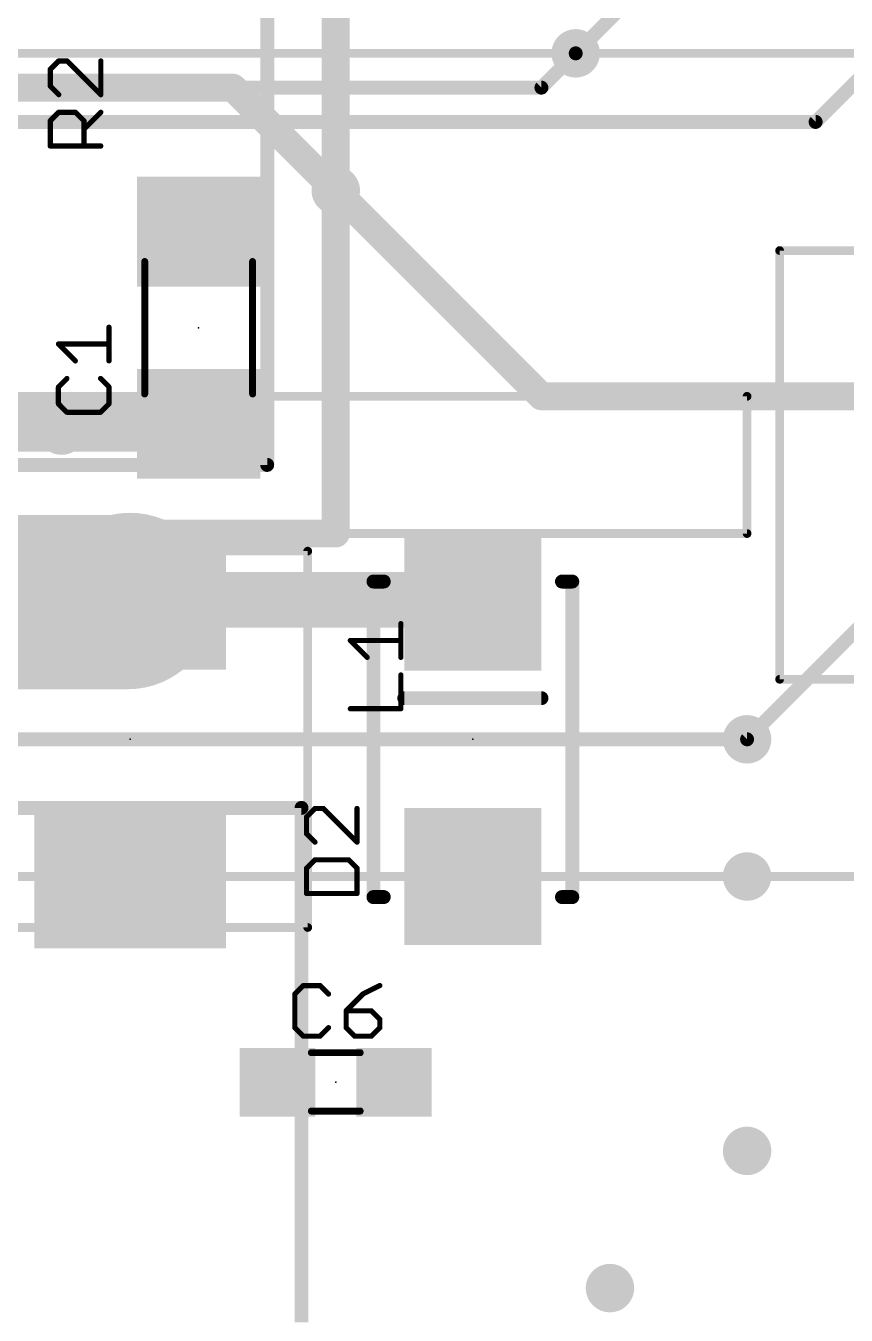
# Model space of a CAD drawing. Extents: x -1 to 111, y 0 to 43.
# Drawn here: x 68.48 to 80.45, y 9.6 to 28.4 of the extents above; entities that cross this region are included whole.
import ezdxf

# ---------------------------------------------------------------- set-up
doc = ezdxf.new("R2010")
doc.units = 0
for name, color, linetype in [('1', 22, 'CONTINUOUS'), ('15', 4, 'CONTINUOUS'), ('16', 175, 'CONTINUOUS'), ('18', 82, 'CONTINUOUS'), ('21', 253, 'CONTINUOUS'), ('22', 253, 'CONTINUOUS'), ('23', 7, 'CONTINUOUS'), ('25', 253, 'CONTINUOUS'), ('51', 253, 'CONTINUOUS')]:
    doc.layers.add(name, color=color, linetype=linetype)

# ---------------------------------------------------------------- blocks, each defined once
blk = doc.blocks.new('RECT')
blk.add_solid([(-0.5, -0.5), (0.5, -0.5), (-0.5, 0.5), (0.5, 0.5)])
blk = doc.blocks.new('ROUNDV')
at = {"const_width": 0.5}
blk.add_lwpolyline([(0, -0.25, 1), (0, 0.25, 1), (0, -0.25)], format="xyb", dxfattribs=at)

msp = doc.modelspace()

# ---------------------------------------------------------------- linework, layer by layer
at = {"layer": '1'}
for points, const_width in [([(76.5, 28), (77.65, 29.15)], 0.2032), ([(67.85, 27.5), (71.5, 27.5)], 0.4064), ([(71.5, 27.5), (73, 26)], 0.4064), ([(87.35, 26.35), (79, 18)], 0.2032), ([(71, 22.6), (66.1, 22.6)], 0.8128), ([(69.968, 20), (67, 20)], 2.54), ([(70, 20.032), (69.968, 20)], 2.54), ([(70, 20.032), (74.968, 20.032)], 0.8128), ([(74.968, 20.032), (75, 20)], 0.8128), ([(72.5, 17), (68, 17)], 0.2032), ([(72.5, 9.5), (72.5, 17)], 0.2032)]:
    msp.add_lwpolyline(points, dxfattribs=dict(at, const_width=const_width))
for points, const_width in [([(76.4641, 28.0359, 1), (76.5359, 27.9641)], 0.1016), ([(71.5718, 27.5718, 1), (71.4282, 27.4282)], 0.2032), ([(71.5, 27.3984, 1), (71.5, 27.6016)], 0.2032), ([(72.9282, 25.9282, 1), (73.0718, 26.0718)], 0.2032), ([(71, 22.3968, 1), (71, 22.8032)], 0.4064), ([(70.449, 19.583, 1), (69.551, 20.481)], 1.27), ([(69.968, 19.365, 1), (69.968, 20.635)], 1.27), ([(69.519, 20.449, 1), (70.417, 19.551)], 1.27), ([(70, 20.2352, 1), (70, 19.8288)], 0.4064), ([(75.1117, 20.1757, 1), (74.8243, 19.8883)], 0.4064), ([(74.8563, 19.8563, 1), (75.1437, 20.1437)], 0.4064), ([(74.968, 19.8288, 1), (74.968, 20.2352)], 0.4064), ([(78.9641, 18.0359, 1), (79.0359, 17.9641)], 0.1016), ([(72.5508, 17, 1), (72.4492, 17)], 0.1016), ([(72.5, 16.9492, 1), (72.5, 17.0508)], 0.1016)]:
    msp.add_lwpolyline(points, format="xyb", dxfattribs=dict(at, const_width=const_width))
at = {"layer": '15'}
for points, const_width in [([(73, 31), (73, 21)], 0.4064), ([(72, 30), (72, 22)], 0.2032), ([(72, 22), (30.5, 22)], 0.2032), ([(73, 21), (29, 21)], 0.4064)]:
    msp.add_lwpolyline(points, dxfattribs=dict(at, const_width=const_width))
for points, const_width in [([(71.9492, 22, 1), (72.0508, 22)], 0.1016), ([(72, 21.9492, 1), (72, 22.0508)], 0.1016), ([(72.8984, 21, 1), (73.1016, 21)], 0.2032), ([(73, 20.8984, 1), (73, 21.1016)], 0.2032)]:
    msp.add_lwpolyline(points, format="xyb", dxfattribs=dict(at, const_width=const_width))
at = {"layer": '16'}
for points, const_width in [([(80, 27), (82, 29)], 0.2032), ([(76, 27.5), (76.5, 28)], 0.2032), ([(63.5, 27.5), (76, 27.5)], 0.2032), ([(64, 27), (80, 27)], 0.2032), ([(73, 26), (76, 23)], 0.4064), ([(76, 23), (86, 23)], 0.4064), ([(79, 18), (64, 18)], 0.2032)]:
    msp.add_lwpolyline(points, dxfattribs=dict(at, const_width=const_width))
for points, const_width in [([(76.5359, 27.9641, 1), (76.4641, 28.0359)], 0.1016), ([(75.9641, 27.5359, 1), (76.0359, 27.4641)], 0.1016), ([(76, 27.4492, 1), (76, 27.5508)], 0.1016), ([(79.9641, 27.0359, 1), (80.0359, 26.9641)], 0.1016), ([(80, 26.9492, 1), (80, 27.0508)], 0.1016), ([(73.0718, 26.0718, 1), (72.9282, 25.9282)], 0.2032), ([(76, 23.1016, 1), (76, 22.8984)], 0.2032), ([(75.9282, 22.9282, 1), (76.0718, 23.0718)], 0.2032), ([(79, 17.9492, 1), (79, 18.0508)], 0.1016)]:
    msp.add_lwpolyline(points, format="xyb", dxfattribs=dict(at, const_width=const_width))
at = {"layer": '21'}
for points, const_width in [([(67.4092, 20.7432), (72.5908, 20.7432)], 0.127), ([(72.5908, 20.7432), (72.5908, 15.2568)], 0.127), ([(73.55, 15.7), (73.55, 20.3)], 0.2032), ([(73.55, 20.3), (73.7, 20.3)], 0.2032), ([(76.3, 20.3), (76.45, 20.3)], 0.2032), ([(76.45, 20.3), (76.45, 15.7)], 0.2032), ([(73.9497, 19.1947), (73.9497, 19.6862)], 0.0762), ([(73.4582, 19.1947), (73.2125, 19.4404)], 0.0762), ([(73.2125, 19.4404), (73.9497, 19.4404)], 0.0762), ([(73.9497, 18.4463), (73.9497, 18.9378)], 0.0762), ([(74, 18.6), (76, 18.6)], 0.2032), ([(73.2125, 18.4463), (73.9497, 18.4463)], 0.0762), ([(73.7, 15.7), (73.55, 15.7)], 0.2032), ([(76.45, 15.7), (76.3, 15.7)], 0.2032), ([(72.5908, 15.2568), (67.4092, 15.2568)], 0.127)]:
    msp.add_lwpolyline(points, dxfattribs=dict(at, const_width=const_width))
for points, const_width in [([(72.6226, 20.7432, 1), (72.559, 20.7432)], 0.0635), ([(72.5908, 20.7115, 1), (72.5908, 20.775)], 0.0635), ([(73.6008, 20.3, 1), (73.4992, 20.3)], 0.1016), ([(73.55, 20.3508, 1), (73.55, 20.2492)], 0.1016), ([(73.7, 20.2492, 1), (73.7, 20.3508)], 0.1016), ([(76.3, 20.3508, 1), (76.3, 20.2492)], 0.1016), ([(76.5008, 20.3, 1), (76.3992, 20.3)], 0.1016), ([(76.45, 20.2492, 1), (76.45, 20.3508)], 0.1016), ([(73.9688, 19.6862, 1), (73.9307, 19.6862)], 0.0381), ([(73.2259, 19.4539, 1), (73.199, 19.427)], 0.0381), ([(73.2125, 19.4595, 1), (73.2125, 19.4214)], 0.0381), ([(73.9497, 19.4214, 1), (73.9497, 19.4595)], 0.0381), ([(73.4447, 19.1812, 1), (73.4717, 19.2082)], 0.0381), ([(73.9307, 19.1947, 1), (73.9688, 19.1947)], 0.0381), ([(73.9688, 18.9378, 1), (73.9307, 18.9378)], 0.0381), ([(74, 18.6508, 1), (74, 18.5492)], 0.1016), ([(76, 18.5492, 1), (76, 18.6508)], 0.1016), ([(73.2125, 18.4653, 1), (73.2125, 18.4272)], 0.0381), ([(73.9307, 18.4463, 1), (73.9688, 18.4463)], 0.0381), ([(73.9497, 18.4272, 1), (73.9497, 18.4653)], 0.0381), ([(73.55, 15.7508, 1), (73.55, 15.6492)], 0.1016), ([(73.7, 15.6492, 1), (73.7, 15.7508)], 0.1016), ([(76.3, 15.7508, 1), (76.3, 15.6492)], 0.1016), ([(76.45, 15.6492, 1), (76.45, 15.7508)], 0.1016), ([(73.4992, 15.7, 1), (73.6008, 15.7)], 0.1016), ([(76.3992, 15.7, 1), (76.5008, 15.7)], 0.1016), ([(72.559, 15.2568, 1), (72.6226, 15.2568)], 0.0635), ([(72.5908, 15.225, 1), (72.5908, 15.2886)], 0.0635)]:
    msp.add_lwpolyline(points, format="xyb", dxfattribs=dict(at, const_width=const_width))
at = {"layer": '22', "const_width": 0.127}
for points in [[(91, 28), (19, 28)], [(85.725, 25.125), (79.475, 25.125)], [(79.475, 25.125), (79.475, 18.875)], [(79, 23), (31, 23)], [(79, 21), (79, 23)], [(31, 21), (79, 21)], [(79.475, 18.875), (85.725, 18.875)], [(19, 16), (91, 16)]]:
    msp.add_lwpolyline(points, dxfattribs=at)
at = {"layer": '22', "const_width": 0.0635}
for points in [[(79.5068, 25.125, 1), (79.4433, 25.125)], [(79.475, 25.1567, 1), (79.475, 25.0933)], [(79.0318, 23, 1), (78.9682, 23)], [(79, 22.9683, 1), (79, 23.0317)], [(79, 20.9683, 1), (79, 21.0317)], [(78.9682, 21, 1), (79.0318, 21)], [(79.475, 18.9067, 1), (79.475, 18.8433)], [(79.4433, 18.875, 1), (79.5068, 18.875)]]:
    msp.add_lwpolyline(points, format="xyb", dxfattribs=at)
at = {"layer": '23'}
for p in [(71, 24), (70, 18), (75, 18), (73, 13)]:
    msp.add_point(p, dxfattribs=at)
at = {"layer": '25', "const_width": 0.0762}
for points in [[(68.9585, 27.889), (68.8357, 27.7661)], [(69.0814, 27.889), (68.9585, 27.889)], [(69.5729, 27.3975), (69.0814, 27.889)], [(69.5729, 27.889), (69.5729, 27.3975)], [(68.8357, 27.7661), (68.8357, 27.5204)], [(68.8357, 27.5204), (68.9585, 27.3975)], [(68.8357, 27.0177), (68.9585, 27.1406)], [(68.9585, 27.1406), (69.2043, 27.1406)], [(69.2043, 27.1406), (69.3272, 27.0177)], [(69.3272, 26.8948), (69.5729, 27.1406)], [(68.8357, 26.6491), (68.8357, 27.0177)], [(69.3272, 27.0177), (69.3272, 26.6491)], [(69.5729, 26.6491), (68.8357, 26.6491)], [(69.6919, 23.5165), (69.6919, 24.008)], [(69.2004, 23.5165), (68.9547, 23.7623)], [(68.9547, 23.7623), (69.6919, 23.7623)], [(69.0775, 23.2596), (68.9547, 23.1367)], [(68.9547, 23.1367), (68.9547, 22.891)], [(69.6919, 23.1367), (69.569, 23.2596)], [(69.6919, 22.891), (69.6919, 23.1367)], [(68.9547, 22.891), (69.0775, 22.7681)], [(69.0775, 22.7681), (69.569, 22.7681)], [(69.569, 22.7681), (69.6919, 22.891)], [(72.6965, 16.992), (72.5737, 16.8691)], [(72.8194, 16.992), (72.6965, 16.992)], [(73.3109, 16.5005), (72.8194, 16.992)], [(73.3109, 16.992), (73.3109, 16.5005)], [(72.5737, 16.8691), (72.5737, 16.6234)], [(72.5737, 16.6234), (72.6965, 16.5005)], [(72.6965, 16.2436), (72.5737, 16.1207)], [(73.188, 16.2436), (72.6965, 16.2436)], [(73.3109, 16.1207), (73.188, 16.2436)], [(72.5737, 16.1207), (72.5737, 15.7521)], [(73.3109, 15.7521), (73.3109, 16.1207)], [(72.5737, 15.7521), (73.3109, 15.7521)], [(72.526, 14.4103), (72.4031, 14.2875)], [(72.4031, 14.2875), (72.4031, 13.796)], [(72.7717, 14.4103), (72.526, 14.4103)], [(72.8946, 14.2875), (72.7717, 14.4103)], [(73.3973, 14.2875), (73.1515, 14.0417)], [(73.643, 14.4103), (73.3973, 14.2875)], [(73.1515, 14.0417), (73.1515, 13.796)], [(73.5201, 14.0417), (73.1515, 14.0417)], [(73.643, 13.9188), (73.5201, 14.0417)], [(73.643, 13.796), (73.643, 13.9188)], [(72.4031, 13.796), (72.526, 13.6731)], [(72.7717, 13.6731), (72.8946, 13.796)], [(73.1515, 13.796), (73.2744, 13.6731)], [(73.5201, 13.6731), (73.643, 13.796)], [(72.526, 13.6731), (72.7717, 13.6731)], [(73.2744, 13.6731), (73.5201, 13.6731)]]:
    msp.add_lwpolyline(points, dxfattribs=at)
at = {"layer": '25', "const_width": 0.0381}
for points in [[(68.9585, 27.9081, 1), (68.9585, 27.87)], [(68.972, 27.8755, 1), (68.9451, 27.9025)], [(69.0949, 27.9025, 1), (69.0679, 27.8755)], [(69.0814, 27.87, 1), (69.0814, 27.9081)], [(69.5919, 27.889, 1), (69.5539, 27.889)], [(68.8547, 27.7661, 1), (68.8166, 27.7661)], [(68.8222, 27.7796, 1), (68.8491, 27.7527)], [(68.8491, 27.5339, 1), (68.8222, 27.5069)], [(68.8166, 27.5204, 1), (68.8547, 27.5204)], [(68.9451, 27.384, 1), (68.972, 27.411)], [(69.5539, 27.3975, 1), (69.5919, 27.3975)], [(69.5594, 27.384, 1), (69.5864, 27.411)], [(68.9585, 27.1596, 1), (68.9585, 27.1215)], [(68.972, 27.1271, 1), (68.9451, 27.1541)], [(69.2178, 27.1541, 1), (69.1908, 27.1271)], [(69.2043, 27.1215, 1), (69.2043, 27.1596)], [(69.5864, 27.1271, 1), (69.5594, 27.1541)], [(68.8222, 27.0312, 1), (68.8491, 27.0042)], [(68.8547, 27.0177, 1), (68.8166, 27.0177)], [(69.3462, 27.0177, 1), (69.3081, 27.0177)], [(69.3137, 26.9083, 1), (69.3406, 26.8814)], [(69.3137, 27.0042, 1), (69.3406, 27.0312)], [(68.8357, 26.6682, 1), (68.8357, 26.6301)], [(68.8166, 26.6491, 1), (68.8547, 26.6491)], [(69.3081, 26.6491, 1), (69.3462, 26.6491)], [(69.5729, 26.6301, 1), (69.5729, 26.6682)], [(69.7109, 24.008, 1), (69.6729, 24.008)], [(68.9547, 23.7813, 1), (68.9547, 23.7432)], [(68.9681, 23.7757, 1), (68.9412, 23.7488)], [(69.6919, 23.7432, 1), (69.6919, 23.7813)], [(69.1869, 23.503, 1), (69.2139, 23.53)], [(69.6729, 23.5165, 1), (69.7109, 23.5165)], [(68.9412, 23.1502, 1), (68.9681, 23.1232)], [(68.9737, 23.1367, 1), (68.9356, 23.1367)], [(69.091, 23.2461, 1), (69.0641, 23.2731)], [(69.5825, 23.2731, 1), (69.5556, 23.2461)], [(69.7109, 23.1367, 1), (69.6729, 23.1367)], [(69.6784, 23.1232, 1), (69.7054, 23.1502)], [(68.9681, 22.9044, 1), (68.9412, 22.8775)], [(68.9356, 22.891, 1), (68.9737, 22.891)], [(69.0775, 22.7872, 1), (69.0775, 22.7491)], [(69.0641, 22.7546, 1), (69.091, 22.7816)], [(69.5556, 22.7816, 1), (69.5825, 22.7546)], [(69.569, 22.7491, 1), (69.569, 22.7872)], [(69.6729, 22.891, 1), (69.7109, 22.891)], [(69.7054, 22.8775, 1), (69.6784, 22.9044)], [(72.6965, 17.0111, 1), (72.6965, 16.973)], [(72.71, 16.9785, 1), (72.6831, 17.0055)], [(72.8329, 17.0055, 1), (72.8059, 16.9785)], [(72.8194, 16.973, 1), (72.8194, 17.0111)], [(73.3299, 16.992, 1), (73.2919, 16.992)], [(72.5927, 16.8691, 1), (72.5546, 16.8691)], [(72.5602, 16.8826, 1), (72.5871, 16.8557)], [(72.5871, 16.6369, 1), (72.5602, 16.6099)], [(72.5546, 16.6234, 1), (72.5927, 16.6234)], [(72.6831, 16.487, 1), (72.71, 16.514)], [(73.2919, 16.5005, 1), (73.3299, 16.5005)], [(73.2974, 16.487, 1), (73.3244, 16.514)], [(72.6965, 16.2626, 1), (72.6965, 16.2245)], [(72.71, 16.2301, 1), (72.6831, 16.2571)], [(73.2015, 16.2571, 1), (73.1746, 16.2301)], [(73.188, 16.2245, 1), (73.188, 16.2626)], [(72.5602, 16.1342, 1), (72.5871, 16.1072)], [(72.5927, 16.1207, 1), (72.5546, 16.1207)], [(73.3299, 16.1207, 1), (73.2919, 16.1207)], [(73.2974, 16.1072, 1), (73.3244, 16.1342)], [(72.5737, 15.7712, 1), (72.5737, 15.7331)], [(73.3109, 15.7331, 1), (73.3109, 15.7712)], [(72.5546, 15.7521, 1), (72.5927, 15.7521)], [(73.2919, 15.7521, 1), (73.3299, 15.7521)], [(72.3896, 14.3009, 1), (72.4166, 14.274)], [(72.4222, 14.2875, 1), (72.3841, 14.2875)], [(72.526, 14.4294, 1), (72.526, 14.3913)], [(72.5394, 14.3969, 1), (72.5125, 14.4238)], [(72.7852, 14.4238, 1), (72.7582, 14.3969)], [(72.7717, 14.3913, 1), (72.7717, 14.4294)], [(72.8811, 14.274, 1), (72.9081, 14.3009)], [(73.3887, 14.3045, 1), (73.4058, 14.2704)], [(73.4107, 14.274, 1), (73.3838, 14.3009)], [(73.6515, 14.3933, 1), (73.6345, 14.4274)], [(73.1515, 14.0608, 1), (73.1515, 14.0227)], [(73.138, 14.0552, 1), (73.165, 14.0282)], [(73.1706, 14.0417, 1), (73.1325, 14.0417)], [(73.5336, 14.0552, 1), (73.5067, 14.0282)], [(73.5201, 14.0227, 1), (73.5201, 14.0608)], [(73.662, 13.9188, 1), (73.624, 13.9188)], [(73.6295, 13.9054, 1), (73.6565, 13.9323)], [(72.4166, 13.8094, 1), (72.3896, 13.7825)], [(72.3841, 13.796, 1), (72.4222, 13.796)], [(72.9081, 13.7825, 1), (72.8811, 13.8094)], [(73.165, 13.8094, 1), (73.138, 13.7825)], [(73.1325, 13.796, 1), (73.1706, 13.796)], [(73.624, 13.796, 1), (73.662, 13.796)], [(73.6565, 13.7825, 1), (73.6295, 13.8094)], [(72.526, 13.6921, 1), (72.526, 13.654)], [(72.5125, 13.6596, 1), (72.5394, 13.6866)], [(72.7582, 13.6866, 1), (72.7852, 13.6596)], [(72.7717, 13.654, 1), (72.7717, 13.6921)], [(73.2744, 13.6921, 1), (73.2744, 13.654)], [(73.2609, 13.6596, 1), (73.2879, 13.6866)], [(73.5067, 13.6866, 1), (73.5336, 13.6596)], [(73.5201, 13.654, 1), (73.5201, 13.6921)]]:
    msp.add_lwpolyline(points, format="xyb", dxfattribs=at)
at = {"layer": '51', "const_width": 0.1016}
for points in [[(70.213, 23.035), (70.213, 24.965)], [(71.787, 23.035), (71.787, 24.965)], [(72.644, 13.432), (73.356, 13.432)], [(72.644, 12.581), (73.356, 12.581)]]:
    msp.add_lwpolyline(points, dxfattribs=at)
at = {"layer": '51', "const_width": 0.0508}
for points in [[(70.2384, 24.965, 1), (70.1876, 24.965)], [(71.8124, 24.965, 1), (71.7616, 24.965)], [(70.1876, 23.035, 1), (70.2384, 23.035)], [(71.7616, 23.035, 1), (71.8124, 23.035)], [(72.644, 13.4574, 1), (72.644, 13.4066)], [(73.356, 13.4066, 1), (73.356, 13.4574)], [(72.644, 12.6064, 1), (72.644, 12.5556)], [(73.356, 12.5556, 1), (73.356, 12.6064)]]:
    msp.add_lwpolyline(points, format="xyb", dxfattribs=at)

# ---------------------------------------------------------------- block references
at = {"layer": '1'}
for p, xscale, yscale, rotation in [((71, 25.4), 1.6, 1.8, 90), ((71, 22.6), 1.6, 1.8, 90), ((75, 20), 2, 2, 90), ((75, 16), 2, 2, 270)]:
    msp.add_blockref('RECT', p, dxfattribs=dict(at, xscale=xscale, yscale=yscale, rotation=rotation))
at = {"layer": '1', "xscale": 2.794, "yscale": 2.032}
for p in [(70, 20.032), (70, 15.968)]:
    msp.add_blockref('RECT', p, dxfattribs=at)
at = {"layer": '1', "xscale": 1.1}
for p in [(72.15, 13), (73.85, 13)]:
    msp.add_blockref('RECT', p, dxfattribs=at)
at = {"layer": '18', "xscale": 0.7064, "yscale": 0.7064}
for p in [(76.5, 28), (76.5, 28), (76.5, 28), (76.5, 28), (73, 26), (73, 26), (73, 26), (73, 26), (69, 22.5), (69, 22.5), (69, 22.5), (69, 22.5), (79, 18), (79, 18), (79, 18), (79, 18), (79, 16), (79, 16), (79, 16), (79, 16), (79, 12), (79, 12), (79, 12), (79, 12), (77, 10), (77, 10), (77, 10), (77, 10)]:
    msp.add_blockref('ROUNDV', p, dxfattribs=at)
at = {"layer": '51', "xscale": 0.7501, "yscale": 1.7, "rotation": 90}
for p in [(70.9991, 25.3268), (71.0009, 22.6732)]:
    msp.add_blockref('RECT', p, dxfattribs=at)
at = {"layer": '51', "xscale": 0.5001, "yscale": 0.95}
for p in [(72.4119, 13.0051), (73.5803, 13.0051)]:
    msp.add_blockref('RECT', p, dxfattribs=at)

doc.saveas('drawing.dxf')
